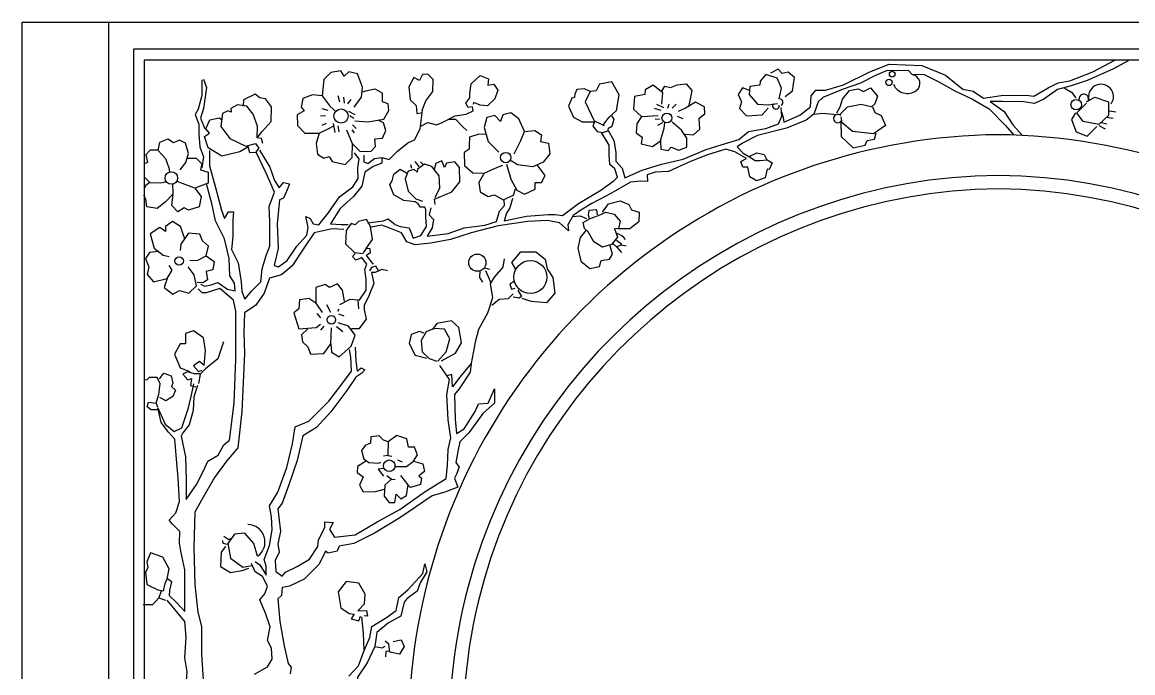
# Model space of a CAD drawing. Extents: x -66030 to 95157, y -13132 to 45879.
# Drawn here: x -44613 to -42565, y 40515 to 41715 of the extents above; entities that cross this region are included whole.
import ezdxf

# ---------------------------------------------------------------- set-up
doc = ezdxf.new("R2010")
doc.units = 0
doc.header["$LTSCALE"] = 100
doc.header["$MEASUREMENT"] = 0
for name, color, linetype in [('3', 11, 'CONTINUOUS'), ('4', 121, 'CONTINUOUS'), ('7', 105, 'CONTINUOUS')]:
    doc.layers.add(name, color=color, linetype=linetype)

msp = doc.modelspace()

# ---------------------------------------------------------------- linework, layer by layer
at = {"layer": '3', "linetype": 'ByBlock'}
for p, q in [((-44060, 41556), (-44049.1, 41553.3)), ((-44011.8, 41564.8), (-44005.7, 41573)), ((-43447.3, 41556.9), (-43435.1, 41553.3)), ((-43442.8, 41564), (-43430, 41557.9)), ((-43420.3, 41563.5), (-43422.4, 41555.9)), ((-44053.2, 41542.4), (-44062.7, 41541.8)), ((-44011.1, 41551.3), (-43998.9, 41545.2)), ((-44008.4, 41543.1), (-44000.9, 41538.4)), ((-43445.3, 41537), (-43437.1, 41536.5)), ((-43405, 41542.1), (-43394.3, 41537.5)), ((-42612.6, 41540), (-42601, 41538.2)), ((-42607.2, 41551.6), (-42596.1, 41550.2)), ((-44051.8, 41528.2), (-44060, 41524.8)), ((-44038.9, 41528.2), (-44036.2, 41511.9)), ((-44030.8, 41524.1), (-44028.7, 41513.3)), ((-44005, 41516.7), (-44000.2, 41511.2)), ((-44003.6, 41526.2), (-43996.8, 41519.4)), ((-43432, 41529.9), (-43441.2, 41524.8)), ((-42627.3, 41524.8), (-42615.3, 41518.6)), ((-42622.4, 41530.6), (-42612.6, 41528)), ((-43516.5, 41313.4), (-43506.7, 41305.8)), ((-43523.5, 41306.9), (-43515.9, 41300.4)), ((-43515.9, 41300.4), (-43507.3, 41290.6)), ((-43515.4, 41301.5), (-43507.8, 41304.7)), ((-43507.8, 41304.7), (-43498.6, 41303.1)), ((-44043.6, 41179.7), (-44050.7, 41193.9)), ((-44062, 41169.8), (-44068.6, 41178.3)), ((-44028.5, 41185.8), (-44031.3, 41181.6)), ((-44029.4, 41177.4), (-44019.5, 41173.6)), ((-44056.3, 41154.8), (-44062.5, 41147.2)), ((-44033.2, 41154.3), (-44021.4, 41144.9))]:
    msp.add_line(p, q, dxfattribs=at)
for points in [[(-42119.6, 39570.3), (-41217.6, 39570.3), (-41217.6, 41665.3), (-44407.6, 41665.3), (-44407.6, 39570.3), (-44407.6, 39570.3), (-43505.5, 39570.3)], [(-44000.2, 41558.7), (-43986.6, 41577), (-43985.3, 41595.3), (-43994.1, 41619.8), (-44010.4, 41623.8), (-44018.6, 41615.7), (-44025.3, 41625.9), (-44043.7, 41622.5), (-44056.6, 41609.6), (-44059.3, 41579.7), (-44044.4, 41560.1), (-44034.2, 41550.6)], [(-43875, 41553.1), (-43868.3, 41570.2), (-43855.5, 41587.4), (-43854.9, 41609.4), (-43864.6, 41619.7), (-43874.4, 41619.1), (-43879.9, 41607.5), (-43890.3, 41613), (-43899.5, 41595.9), (-43897.1, 41572.1), (-43886.1, 41561.7), (-43884.8, 41547), (-43876.9, 41548.3)], [(-43782.2, 41559.4), (-43790, 41558), (-43794.3, 41566), (-43786.9, 41575.7), (-43786.9, 41583.7), (-43784.5, 41601.4), (-43768, 41616.7), (-43752.7, 41610.6), (-43753.9, 41599), (-43742.9, 41600.8), (-43735.6, 41589.8), (-43741.1, 41573.9), (-43754.5, 41561.1), (-43768, 41562.3), (-43779.6, 41567.2), (-43781.4, 41563.5)], [(-43216.5, 41573.7), (-43212.4, 41593.5), (-43220.5, 41611.9), (-43241, 41618.7), (-43251.9, 41606.4), (-43252.6, 41598.9), (-43271, 41596.9), (-43271.7, 41581.9), (-43256.7, 41564.1), (-43236.2, 41562.8), (-43219.9, 41565.5)], [(-43205.5, 41578.5), (-43191.9, 41588.7), (-43188.5, 41613.2), (-43200.1, 41623.4), (-43211, 41620.7), (-43218.5, 41628.9), (-43232.8, 41621.4)], [(-43541.6, 41524.9), (-43530.4, 41539.9), (-43516.6, 41552.4), (-43511.5, 41581.2), (-43525.3, 41605), (-43547.9, 41601.3), (-43554.2, 41588.8), (-43565.5, 41587.5), (-43574.3, 41568.7), (-43557.9, 41533.6), (-43539.1, 41524.9)], [(-43433.1, 41564), (-43431, 41584.9), (-43448.9, 41599.1), (-43463.7, 41590.5), (-43464.2, 41581.8), (-43483.5, 41578.3), (-43485.1, 41554.8), (-43470.3, 41541.1), (-43439.7, 41543.1)], [(-43433.1, 41587.9), (-43427.5, 41597.6), (-43416.8, 41595.1), (-43405, 41599.7), (-43388.2, 41601.7), (-43378, 41589.5), (-43382.1, 41568.1), (-43384.1, 41558.9)], [(-44168.7, 41491.6), (-44171.6, 41500.9), (-44179.4, 41502.3), (-44170.1, 41513.7), (-44153.7, 41532.2), (-44153, 41559.2), (-44163.7, 41574.2), (-44174.4, 41575.6), (-44183, 41582.7), (-44204.3, 41572), (-44205, 41560.6)], [(-44059.3, 41579.7), (-44077, 41581.1), (-44095.3, 41574.3), (-44098, 41558.7), (-44092.6, 41551.9), (-44105.5, 41544.5), (-44104.8, 41524.8), (-44091.2, 41510.6), (-44064.7, 41510.6), (-44045.7, 41520.1), (-44038.9, 41523.4)], [(-44030.8, 41580.4), (-44027.4, 41568.2)], [(-44019.9, 41577), (-44018.6, 41566.2)], [(-43998.9, 41533.6), (-43975.1, 41531.6), (-43945.9, 41536.3), (-43936.4, 41552.6), (-43937.7, 41564.8), (-43947.9, 41568.2), (-43947.9, 41584.5), (-43961.5, 41592), (-43979.8, 41587.9), (-43985.3, 41586.5)], [(-43565.5, 41587.5), (-43575.8, 41592.5), (-43589.6, 41591), (-43593.2, 41582.3), (-43594.2, 41576.2), (-43598.8, 41575.2), (-43604.9, 41560.4), (-43596.2, 41540.1), (-43579.9, 41531.4), (-43557.5, 41531.4)], [(-43271.4, 41589.4), (-43284, 41594.1), (-43292.2, 41581.9), (-43286.1, 41568.2), (-43290.1, 41556), (-43277.2, 41542.3), (-43247.8, 41544.4), (-43236.9, 41556.6)], [(-43110.6, 41548.1), (-43103.9, 41559), (-43099.7, 41573.3), (-43087.1, 41589.2), (-43071.2, 41592.6), (-43061.1, 41587.5), (-43048.5, 41594.2), (-43035.1, 41579.1), (-43040.1, 41564.9), (-43046, 41559.9)], [(-42649.9, 41568.4), (-42634.3, 41576.8), (-42609.1, 41568.4), (-42609.1, 41543.2), (-42627.1, 41526.4), (-42655.9, 41532.4), (-42667.9, 41548), (-42649.9, 41566)], [(-44179.4, 41502.3), (-44178.7, 41523.6), (-44186.5, 41545.7), (-44198.6, 41560.6), (-44215.7, 41562.8), (-44227.8, 41556.4), (-44227.1, 41549.3), (-44233.5, 41552.1), (-44243.5, 41547.1), (-44246.4, 41522.9), (-44230, 41500.9), (-44200.1, 41486.6), (-44182.2, 41491.6), (-44176.5, 41483.1), (-44182.2, 41475.2), (-44192.9, 41474.5), (-44195.8, 41485.9)], [(-43406.6, 41564), (-43414.2, 41556.9)], [(-43390.2, 41508.5), (-43374.4, 41507.5), (-43362.7, 41517.7), (-43364.2, 41538.5), (-43353.5, 41546.2), (-43354.5, 41559.4), (-43370.9, 41568.1), (-43389.7, 41556.9), (-43403, 41550.3)], [(-43104.8, 41544.8), (-43090.5, 41559), (-43065.3, 41564.1), (-43044.3, 41559), (-43040.1, 41549), (-43028.4, 41543.1), (-43020.8, 41524.7), (-43042.7, 41509.6), (-43081.3, 41513.8), (-43100.6, 41529.7), (-43102.2, 41540.6)], [(-44196.3, 41484.8), (-44211.5, 41476), (-44244.2, 41468.1), (-44269.9, 41483.8), (-44276.3, 41504.4), (-44267, 41510.8), (-44274.2, 41518.7), (-44266.3, 41535), (-44249.2, 41538.6), (-44244.2, 41535.7)], [(-43705.2, 41472.5), (-43692.9, 41497.2), (-43686.3, 41513.9), (-43696.5, 41537.2), (-43711.8, 41548.1), (-43726.4, 41544.4), (-43730.7, 41532.1), (-43740.9, 41543), (-43755.5, 41539.4), (-43760.6, 41521.2), (-43753.3, 41495), (-43733.6, 41475.4)], [(-43525.9, 41542.6), (-43521.3, 41536.5), (-43525.4, 41522.7), (-43532.5, 41518.7)], [(-43470.3, 41541.1), (-43479, 41527.8), (-43480.5, 41511), (-43469.3, 41503.4), (-43471.3, 41490.7), (-43450.4, 41486.1), (-43435.6, 41496.3), (-43429, 41519.7), (-43427.5, 41529.4)], [(-42670.3, 41548), (-42677.5, 41536), (-42669.1, 41513.3), (-42648.7, 41504.9), (-42630.7, 41522.8)], [(-44064.7, 41510.6), (-44070.8, 41491.6), (-44068.1, 41471.9), (-44056.6, 41464.4), (-44046.4, 41467.8), (-44041, 41458.3), (-44017.2, 41452.9), (-44004.3, 41465.8), (-44003.6, 41490.9), (-44013.8, 41516)], [(-44003.6, 41490.9), (-43989.4, 41476.6), (-43969, 41477.3), (-43960.8, 41486.1), (-43962.2, 41500.4), (-43947.9, 41501.7), (-43941.8, 41515.3), (-43946.6, 41529.6), (-43956.1, 41534.3)], [(-43686.3, 41513.9), (-43667.4, 41515.4), (-43655, 41507.4), (-43656.5, 41495), (-43641.9, 41492.1), (-43639.8, 41472.5), (-43652.1, 41457.2), (-43671, 41448.5), (-43699.4, 41452.1), (-43711.1, 41459.4)], [(-43557.5, 41531.4), (-43560.5, 41523.3), (-43552.4, 41513.6), (-43541.7, 41512.1), (-43532.5, 41515.1)], [(-43435.6, 41496.3), (-43435.1, 41481), (-43421.3, 41478.4), (-43415.7, 41484.6), (-43402, 41479.5), (-43387.2, 41484.6), (-43387.2, 41501.4), (-43396.9, 41516.1), (-43414.2, 41530.9)], [(-43103.2, 41531.9), (-43102.2, 41504.5), (-43080.4, 41483.6), (-43057.8, 41488.6), (-43054.4, 41497), (-43041, 41499.5), (-43037.6, 41511.2)], [(-44321.4, 41443), (-44311, 41456.4), (-44306.1, 41472.9), (-44311.6, 41492.4), (-44322.6, 41497.9), (-44333.7, 41493), (-44344.1, 41499.8), (-44359.3, 41493.6), (-44362.4, 41479), (-44348.3, 41463.7), (-44342.2, 41446.6), (-44341, 41439.9)], [(-43756.9, 41508.1), (-43770.7, 41508.8), (-43787.5, 41503), (-43788.2, 41487), (-43788.2, 41481.2), (-43797.7, 41474.7), (-43796.9, 41450.7), (-43781.7, 41437.6), (-43760.6, 41436.9), (-43735.8, 41447.8), (-43726.4, 41451.4)], [(-44362.4, 41479), (-44376.5, 41479), (-44384.4, 41470.4), (-44381.4, 41456.4), (-44387.5, 41453.9)], [(-43270.5, 41468.3), (-43257.6, 41474.3), (-43244.6, 41471.3), (-43239.6, 41461.3)], [(-44308.6, 41464.6), (-44291.5, 41464.3), (-44281.1, 41453.9), (-44283.5, 41443), (-44269.5, 41438.7), (-44269.5, 41418.5), (-44294.5, 41409.4), (-44326.9, 41421.6)], [(-43850.8, 41391.8), (-43842.4, 41409.9), (-43843.8, 41432.2), (-43857.1, 41448.9), (-43871, 41453.7), (-43883.5, 41444), (-43884.2, 41438.4), (-43889.8, 41443.3), (-43900.9, 41440.5), (-43906.5, 41426.6), (-43900.9, 41403.6), (-43887, 41389.7), (-43874.5, 41384.9)], [(-43896.8, 41453.1), (-43894.7, 41446.1)], [(-43888.4, 41458.6), (-43881.4, 41448.9)], [(-43878, 41457.9), (-43873.1, 41453.1)], [(-43850.8, 41379.3), (-43852.2, 41389), (-43843.8, 41392.5), (-43820.1, 41402.2), (-43805.5, 41421), (-43806.2, 41447.5), (-43814.5, 41457.9), (-43829.9, 41455.1), (-43834.1, 41447.5), (-43838.9, 41459.3), (-43850.1, 41454.4), (-43852.9, 41443.3)], [(-43719.8, 41453.6), (-43711.8, 41426), (-43700.2, 41405.6), (-43686.3, 41398.4), (-43666.7, 41407.1), (-43666.7, 41419.4), (-43655, 41419.4), (-43648.5, 41432.5), (-43663, 41452.1)], [(-43271.2, 41466.8), (-43260.9, 41460), (-43251.7, 41460.5), (-43238.9, 41461.4), (-43229.3, 41455.9), (-43235.2, 41443.5), (-43238.9, 41444), (-43242.6, 41428.4), (-43258.2, 41422.9), (-43270.5, 41429.8), (-43274.2, 41447.7), (-43283.4, 41448.1), (-43287.5, 41458.2), (-43276.7, 41463.6)], [(-43868.2, 41369.1), (-43870.3, 41374.4), (-43878, 41374.4), (-43882.1, 41380), (-43887.7, 41384.2), (-43908.6, 41386.2), (-43927.4, 41396.7), (-43934.4, 41415.5), (-43930.2, 41422.4), (-43927.4, 41435), (-43915.6, 41444), (-43903.7, 41437.7)], [(-43760.6, 41436.9), (-43770.7, 41419.4), (-43767.8, 41402.7), (-43753.3, 41394), (-43741.6, 41396.9), (-43725.6, 41387.5), (-43706.7, 41396.2), (-43703.1, 41407.8)], [(-44387, 41429.6), (-44377.2, 41419.8), (-44357, 41418.8), (-44347.1, 41421.3)], [(-44377.2, 41419.8), (-44384.4, 41414.1), (-44387, 41408.9)], [(-44294.5, 41409.4), (-44282.3, 41393.5), (-44286, 41374.5), (-44306.1, 41368.4), (-44314.1, 41372.7), (-44325.7, 41365.4), (-44336.7, 41377), (-44334.3, 41399), (-44334.9, 41417.3)], [(-44334.3, 41399), (-44348.9, 41383.1), (-44363.6, 41371.5), (-44382.6, 41374.5), (-44384.4, 41388.6), (-44388.1, 41396.5)], [(-43542.4, 41364.8), (-43531.5, 41380.2), (-43509.9, 41385.6), (-43493.6, 41379.3), (-43489.1, 41369.3), (-43474.7, 41364.8), (-43475.6, 41346.8), (-43491.8, 41334.2), (-43513.5, 41334.2)], [(-43978.6, 41298.1), (-43966.6, 41314.6), (-43970.3, 41338.5), (-43977.7, 41351.4), (-43992.4, 41347.7), (-43998.8, 41341.3), (-44006.2, 41344), (-44015.4, 41331.2), (-44016.3, 41306.4), (-43999.8, 41290.7), (-43984.1, 41288.9)], [(-43565.3, 41353.5), (-43549.6, 41358.9), (-43536.6, 41364.9), (-43520.8, 41361.1), (-43510, 41348.6), (-43512.7, 41334.5), (-43520.3, 41334), (-43514.9, 41318.8), (-43525.7, 41305.3), (-43542.5, 41300.4), (-43558.3, 41310.1), (-43568.6, 41328.6), (-43575.6, 41334.5), (-43578.3, 41345.9), (-43565.3, 41353.5)], [(-43551.7, 41360), (-43552.8, 41369.2), (-43567.5, 41368.1), (-43569.1, 41360), (-43566.9, 41353.5)], [(-44313, 41315.9), (-44320.7, 41338.3), (-44335.4, 41347.6), (-44348.6, 41338.3), (-44348.6, 41329), (-44358.7, 41336.8), (-44376.5, 41325.2), (-44369.5, 41298.8), (-44352.5, 41285.7), (-44341.6, 41283.4)], [(-43573.4, 41331.3), (-43583.8, 41318.3), (-43588.1, 41298.2), (-43582.7, 41274.4), (-43565.9, 41260.8), (-43548, 41264.6), (-43545.2, 41275.5), (-43529.5, 41278.2), (-43524.1, 41287.4), (-43528.4, 41303.1)], [(-44303.7, 41275.6), (-44289, 41276.4), (-44273.5, 41284.1), (-44268.8, 41301.9), (-44280.4, 41312), (-44285.1, 41324.4), (-44306, 41325.9), (-44320, 41305.8), (-44321.5, 41294.2)], [(-44361, 41292.3), (-44378.1, 41290.3), (-44385, 41279.5), (-44378.8, 41264), (-44381.9, 41250.1), (-44370.3, 41236.2), (-44345.5, 41242.3), (-44336.2, 41257.8), (-44341.6, 41266.3)], [(-43998.8, 41288.9), (-44003.4, 41283.4), (-43997.9, 41277), (-43986.9, 41280.6)], [(-43978.3, 41285.6), (-43970.3, 41290.7), (-43971.2, 41297.2), (-43978.6, 41298.1), (-43984.1, 41289.8)], [(-43702.9, 41260.5), (-43709.4, 41271.8), (-43693.2, 41292), (-43665.7, 41292), (-43647.9, 41278.3), (-43644.7, 41260.5), (-43634.2, 41244.4), (-43630.1, 41215.3), (-43645.5, 41197.5), (-43673.8, 41199.9), (-43690.8, 41205.6)], [(-44273.5, 41284.1), (-44258.7, 41274.1), (-44261.1, 41258.6), (-44273.5, 41255.5), (-44271.1, 41240), (-44279.7, 41234.6), (-44289.7, 41235.4)], [(-44345.5, 41242.3), (-44350.9, 41226.1), (-44334.7, 41213.7), (-44322.3, 41220.7), (-44305.2, 41215.3), (-44291.3, 41229.2), (-44295.2, 41249.3), (-44306.8, 41264)], [(-43768.4, 41257.3), (-43769.3, 41244.4), (-43763.6, 41235.5)], [(-43759.5, 41262.2), (-43750.6, 41259.7)], [(-44018.5, 41200.5), (-44021.9, 41221.1), (-44031.1, 41232.5), (-44045.9, 41225.7), (-44054, 41231.4), (-44071.1, 41225.7), (-44071.1, 41197.1), (-44059.7, 41179.9)], [(-43705.3, 41237.1), (-43713.4, 41232.3), (-43710.2, 41222.6), (-43703.7, 41225)], [(-43698.9, 41220.9), (-43691.6, 41209.6), (-43696.4, 41206.4), (-43707, 41208)], [(-44071.1, 41197.1), (-44084, 41205.5), (-44101.5, 41203.1), (-44102.3, 41186.4), (-44111.8, 41179.2), (-44102.3, 41149.8), (-44070.4, 41152.2), (-44062.5, 41158.5)], [(-43992.1, 41186.8), (-43993.3, 41202.8), (-44008.2, 41203.9), (-44027.6, 41193.7)], [(-43982.2, 41185.3), (-43978, 41167.3), (-43991.6, 41149.8), (-44005.1, 41149.8)], [(-44277.1, 41081.8), (-44274.5, 41110), (-44278.4, 41132.9), (-44296.8, 41146), (-44311.2, 41141.4), (-44311.2, 41121.8), (-44321, 41121.8), (-44331.5, 41102.8), (-44321, 41077.9), (-44303.3, 41071.3)], [(-44085.6, 41149.8), (-44097.5, 41138.6), (-44095.9, 41125.9), (-44085.6, 41116.4), (-44080.8, 41102.8), (-44056.1, 41104.4), (-44043.3, 41121.9), (-44042.5, 41151.4)], [(-44043.3, 41121.9), (-44042.5, 41106.8), (-44028.2, 41098.1), (-44005.9, 41118), (-43998.7, 41137.9), (-44010.7, 41154.6), (-44029.8, 41160.9)], [(-43846.1, 41090.1), (-43830.7, 41107), (-43824.3, 41131.3), (-43834, 41149), (-43852.6, 41150.6), (-43867.9, 41144.2), (-43876.8, 41128), (-43875.2, 41107), (-43862.3, 41094.9), (-43847.7, 41090.1)], [(-43839.6, 41090.9), (-43813.7, 41104.6), (-43802.4, 41124), (-43807.3, 41152.3), (-43821, 41164.4), (-43847.7, 41159.5), (-43855.8, 41148.2)], [(-44241.6, 41125.8), (-44251.6, 41094.4), (-44274.5, 41075.8), (-44284.5, 41065.8), (-44287.3, 41048.7)], [(-43871.2, 41141.8), (-43880.1, 41145), (-43895.4, 41139.3), (-43898.7, 41122.4), (-43888.2, 41101.4), (-43866.3, 41095.7)], [(-44277.1, 41081.8), (-44285.6, 41089.7), (-44296.8, 41081.2), (-44287.6, 41071.3), (-44281, 41073.3)], [(-44359.7, 41057.6), (-44351.2, 41068.1), (-44338.1, 41062.8), (-44334.8, 41049.7), (-44337.4, 41043.2), (-44330.2, 41036.6), (-44334.8, 41024.8), (-44347.9, 41017), (-44359.1, 41022.9)], [(-44285, 41066.8), (-44295.5, 41066.8), (-44307.9, 41070.7), (-44316.4, 41066.1), (-44307.3, 41055.6), (-44300.7, 41058.2), (-44302, 41045.1), (-44292.2, 41042.5)], [(-44365.6, 41012.4), (-44360.4, 41029.4), (-44358.4, 41048.4), (-44363.6, 41060.2), (-44378.7, 41060.2), (-44382.7, 41055.6), (-44386.6, 41055)], [(-44363, 41000.6), (-44374.8, 41000.6), (-44382, 41005.9), (-44379.4, 41014.4), (-44365.6, 41012.4), (-44363, 41005.9)], [(-43937.9, 40941), (-43946.5, 40944.6), (-43954.4, 40952.5), (-43969.5, 40950.4), (-43970.3, 40938.8), (-43980.3, 40934.5), (-43986.8, 40925.2), (-43982.5, 40910.1), (-43973.1, 40902.9), (-43955.1, 40902.2), (-43951.5, 40903.6)], [(-43924.2, 40895.7), (-43904, 40895.7), (-43891.1, 40905.8), (-43883.9, 40917.3), (-43888.9, 40931.7), (-43900.4, 40931.7), (-43903.3, 40946.8), (-43922, 40953.2), (-43937.9, 40941), (-43938.6, 40915.8), (-43946.5, 40915.1)], [(-43977.8, 40906.5), (-43994, 40895.7), (-43994.7, 40884.9), (-43983.9, 40877), (-43990.4, 40861.2), (-43983.9, 40849), (-43960.9, 40849.7), (-43944.3, 40854)], [(-43938.6, 40915.8), (-43930.7, 40915.1)], [(-43920.6, 40907.9), (-43911.9, 40904.3)], [(-43891.1, 40905.8), (-43873.8, 40900.7), (-43870.9, 40886.4), (-43881, 40878.4), (-43876, 40874.1), (-43878.1, 40862.6), (-43896.8, 40856.9), (-43901.1, 40861.2)], [(-43945.8, 40892.1), (-43955.9, 40890.7), (-43946.5, 40877.7)], [(-43931.4, 40872.7), (-43943.6, 40861.2), (-43945.1, 40841.1), (-43935.7, 40829.6), (-43925.6, 40829.6), (-43922.7, 40844.7), (-43914.1, 40836), (-43904, 40842.5), (-43901.1, 40861.9), (-43914.1, 40879.2)], [(-43940, 40879.2), (-43931.4, 40872.7), (-43924.9, 40872)], [(-44234.4, 40751.9), (-44241.9, 40753.8), (-44242.9, 40759.5)], [(-44241, 40767), (-44231.5, 40761.4), (-44226.8, 40763.3)], [(-44178.7, 40730.2), (-44185.3, 40753.8), (-44202.3, 40772.7), (-44221.2, 40770.8), (-44233.4, 40753.8), (-44228.7, 40726.5), (-44206, 40710.4), (-44189, 40713.3)], [(-44340.7, 40657.4), (-44340.5, 40667.7), (-44336.7, 40683), (-44345.3, 40688.7), (-44341.5, 40706.9), (-44353, 40728.8), (-44375.9, 40736.5), (-44382.6, 40720.2), (-44380.7, 40708.8), (-44385.5, 40701.1), (-44382.6, 40678.2), (-44362.5, 40668.6), (-44352, 40666.7), (-44349.1, 40680.1), (-44345.3, 40688.7)], [(-44237.5, 40748.3), (-44245.7, 40737.8), (-44246.7, 40711.4), (-44228.7, 40700.1), (-44207, 40703.8), (-44194.7, 40708.5)], [(-43993.4, 40629.6), (-43981.6, 40642.3), (-43980, 40660.2), (-43991.7, 40680.4), (-44015.1, 40683.5), (-44029.9, 40664.8), (-44025.2, 40635.3), (-44009.6, 40624.4), (-44000.3, 40623.6), (-44005.7, 40615), (-43991.7, 40611.1), (-43988.6, 40619.7)], [(-44356.3, 40665.7), (-44360.6, 40653.4), (-44348.2, 40649.5)], [(-44360.6, 40653.4), (-44372.1, 40640.9), (-44389.3, 40640.9)], [(-43993.4, 40629.6), (-43977.8, 40630), (-43975.7, 40619.7), (-43981.7, 40620.1)], [(-43928.6, 40573), (-43913.7, 40576.1), (-43908.3, 40563.6), (-43916.9, 40549.6), (-43934.8, 40553.5), (-43936.3, 40568.3), (-43943.4, 40573.7)], [(-43936.3, 40555.1), (-43941.8, 40554.3), (-43942.6, 40544.9)]]:
    msp.add_lwpolyline(points, dxfattribs=at)
msp.add_lwpolyline([(-42306.8, 39530.3, 0.761895), (-42812.6, 41432.7, 0.761895), (-43318.4, 39530.3)], format="xyb", dxfattribs=at)
for centre, radius in [((-43008.2, 41619.4), 5.3), ((-43014.1, 41604.3), 5.93), ((-44024.6, 41542.2), 13.1), ((-42668.8, 41563.1), 9.74), ((-43423.7, 41538.6), 9.04), ((-43720.9, 41465.5), 9.59), ((-44337.6, 41427.9), 11.6), ((-44323.1, 41274.8), 7.74), ((-43773.3, 41271.8), 15.9), ((-43675.4, 41245.2), 30.4), ((-44042.5, 41166.5), 7.96), ((-43935.7, 40897.1), 10.7)]:
    msp.add_circle(centre, radius, dxfattribs=at)
for centre, radius, start, end in [((-42973.2, 41602.4), 16.2, 305.4451, 83.4291), ((-42980.2, 41612.3), 28.3, 205.4394, 305.4451), ((-42623.2, 41577.8), 23, 325.5031, 197.7844), ((-42654.8, 41574), 8.67, 343.9651, 187.0177), ((-43222.7, 41561.3), 6.29, 138.0998, 7.2302), ((-43215.6, 41567.8), 5.96, 293.4367, 98.4345), ((-43108.6, 41537.6), 7.8, 45.072, 324.4669), ((-43520.2, 41302.5), 23.3, 30.8417, 78.1465), ((-44197, 40756.6), 32.1, 304.8632, 89.2498)]:
    msp.add_arc(centre, radius, start, end, dxfattribs=at)
at = {"layer": '4', "linetype": 'ByBlock'}
for p, q in [((-44612.6, 41715.3), (-41012.6, 41715.3)), ((-44612.6, 39315.3), (-44612.6, 41715.3))]:
    msp.add_line(p, q, dxfattribs=at)
msp.add_lwpolyline([(-42358.3, 39530.3, 0.779627), (-42812.6, 41407.7, 0.779627), (-43266.9, 39530.3, 0.720171)], format="xyb", dxfattribs=at)
at = {"layer": '7', "linetype": 'ByBlock'}
msp.add_line((-44452.6, 39315.3), (-44452.6, 41715.3), dxfattribs=at)
for points in [[(-42096.3, 39590.3), (-41237.6, 39590.3), (-41237.6, 41645.3), (-44387.6, 41645.3), (-44387.6, 39590.3), (-43528.8, 39590.3)], [(-43212.3, 41550), (-43209.4, 41539.4), (-43208.2, 41531.1), (-43178.7, 41544.1), (-43158.6, 41559.4), (-43157.4, 41579.5), (-43149.1, 41590.1), (-43131.4, 41590.1), (-43098.3, 41599.5), (-43049.3, 41623.5), (-43013.8, 41637.7), (-42953.6, 41635.3), (-42909.8, 41617.6), (-42877.9, 41591.6), (-42859, 41588.1), (-42840.1, 41575.1), (-42807, 41579.8), (-42761, 41581), (-42746.8, 41578.7), (-42720.8, 41594), (-42701.9, 41603.4), (-42680.6, 41607), (-42638.1, 41623.5), (-42597.6, 41645.3)], [(-42572.8, 41644.2), (-42601.4, 41628.4), (-42648.8, 41607.7), (-42678.4, 41597.8), (-42703.1, 41590.9), (-42728.8, 41573.2), (-42745.6, 41565.3), (-42766.3, 41568.2), (-42804.8, 41569.2), (-42827.5, 41569.2), (-42801.8, 41550.5), (-42786, 41525.8), (-42767.8, 41506.4)], [(-42971.8, 41619.6), (-42978, 41626.5), (-42999.8, 41625.5), (-43017.5, 41626.5), (-43039.2, 41616.7), (-43066.9, 41602.8), (-43098.5, 41592), (-43136, 41576.2), (-43144.9, 41568.3), (-43152.8, 41545.7), (-43166.6, 41534.8), (-43203.1, 41520), (-43256.4, 41506.2), (-43284.1, 41492.4), (-43293.9, 41485.5), (-43283.1, 41473.7), (-43271.2, 41466.8)], [(-42971.8, 41619.6), (-42949.1, 41618.6), (-42923.5, 41605.8), (-42892.9, 41589), (-42860.3, 41573.2), (-42829.7, 41555.5), (-42799.1, 41524.9), (-42784.2, 41507.1)], [(-44281.1, 41609), (-44281.1, 41579.8), (-44288.1, 41554.8), (-44293.6, 41545.1), (-44286.7, 41527), (-44286.7, 41508.9), (-44285.3, 41485.3), (-44278.3, 41467.2), (-44281.1, 41446.4)], [(-44278.3, 41610.4), (-44272.8, 41595.1), (-44278.3, 41556.2), (-44283.9, 41538.1), (-44275.6, 41518.7)], [(-42690.8, 41594.4), (-42677.4, 41586), (-42669.5, 41576.1)], [(-43878.9, 41523), (-43864.3, 41530.3), (-43848.7, 41526.1), (-43838.3, 41530.3), (-43814.4, 41542.8), (-43793.6, 41545.9), (-43781.1, 41552.1), (-43782.2, 41559.4)], [(-43533.1, 41518.1), (-43521.3, 41496.9), (-43517.8, 41475.6), (-43517.8, 41459.1), (-43505.9, 41446.1), (-43501.2, 41428.4), (-43469.3, 41442.6), (-43433.9, 41453.2), (-43393.7, 41462.6), (-43351.2, 41480.4), (-43321.6, 41489.8), (-43290.9, 41499.2), (-43273.2, 41513.4), (-43241.3, 41519.3), (-43217.6, 41527.6), (-43211.7, 41541.7), (-43212.9, 41558.2)], [(-43982.8, 41470.1), (-43982.8, 41457.6), (-43975.5, 41454.5), (-43963.1, 41463.8), (-43949.6, 41465.9), (-43936, 41461.8), (-43920.4, 41477.3), (-43901.7, 41492.9), (-43889.2, 41498.1), (-43878.9, 41518.9), (-43874.7, 41553.1)], [(-43826.3, 41536.5), (-43813.3, 41536.5), (-43800.9, 41523), (-43792.6, 41515.8)], [(-43152.8, 41545.7), (-43136, 41547.6), (-43117.2, 41545.7), (-43113.3, 41543.7)], [(-43708.7, 41390.4), (-43713.4, 41372.7), (-43719.3, 41363.2), (-43724.1, 41349.1), (-43682.7, 41357.3), (-43642.5, 41360.9), (-43629.5, 41360.9), (-43616.5, 41358.5), (-43587, 41380.9), (-43545.6, 41405.7), (-43520.8, 41423.4), (-43514.9, 41429.3), (-43519.7, 41444.7), (-43529.1, 41452.9), (-43530.3, 41470.6), (-43530.3, 41488.3), (-43544.5, 41511.9)], [(-44267.2, 41478.4), (-44267.2, 41450.6), (-44256.1, 41410.3), (-44244.9, 41368.6), (-44239.4, 41353.3), (-44232.4, 41365.8), (-44222.7, 41365.8), (-44224.1, 41350.5), (-44224.1, 41319.9), (-44226.9, 41296.3), (-44214.3, 41271.3), (-44208.8, 41236.5), (-44207.4, 41218.5), (-44201.8, 41204.6), (-44189.3, 41219.9), (-44172.6, 41236.5), (-44169.8, 41260.2), (-44162.8, 41285.2), (-44155.9, 41301.9), (-44155.9, 41347.7), (-44157.3, 41375.5), (-44147.5, 41401.9), (-44162.8, 41436.7), (-44180.9, 41475.6)], [(-44175.3, 41479), (-44156.2, 41448), (-44147.1, 41423.4), (-44138.8, 41409.7), (-44130.6, 41419.7), (-44119.7, 41417), (-44124.2, 41406.1), (-44130.6, 41390.6), (-44137.9, 41387.8), (-44142.5, 41343.2), (-44140.7, 41297.6), (-44146.1, 41274.8), (-44148, 41266.6), (-44139.8, 41263.9), (-44124.2, 41275.7), (-44106, 41302.2), (-44087.7, 41322.2), (-44085, 41336.8), (-44089.6, 41356.8), (-44081.4, 41353.2), (-44075.9, 41343.2), (-44065.8, 41341.4), (-44048.5, 41363.2), (-44027.5, 41393.3), (-44002.9, 41411.5), (-43992.8, 41427), (-43993.7, 41446.2), (-43991, 41463.5), (-44000.1, 41474.4)], [(-43276.7, 41463.6), (-43298.4, 41476.4), (-43315.2, 41481.3), (-43348.7, 41470.5), (-43380.3, 41458.6), (-43406, 41446.8), (-43420.8, 41439.9), (-43445.5, 41438.9), (-43460.3, 41434), (-43459.3, 41421.2), (-43472.1, 41422.1), (-43490.9, 41420.2), (-43527.4, 41399.5), (-43562, 41380.7), (-43582.7, 41368.9), (-43596.5, 41359), (-43606.4, 41341.3), (-43605.4, 41330.4)], [(-43949.6, 41465.9), (-43949.7, 41455.3), (-43965.1, 41449.4), (-43980.5, 41438.8), (-43986.4, 41412.8), (-44001.7, 41393.9), (-44026.5, 41371.5), (-44044.3, 41343.2), (-44024.2, 41342), (-44011.2, 41342)], [(-44283.9, 41232.4), (-44275.6, 41228.2), (-44264.4, 41231), (-44251.9, 41235.2), (-44233.8, 41222.6), (-44219.9, 41219.9), (-44221.3, 41233.8), (-44229.6, 41247.7), (-44231, 41279.6), (-44239.4, 41315.8), (-44256.1, 41349.1), (-44263, 41381.1), (-44272.8, 41417.2)], [(-43858.8, 41372.7), (-43862.3, 41359.7), (-43854, 41351.4), (-43856.4, 41336.1), (-43865.8, 41320.8), (-43826.9, 41325.5), (-43797.3, 41336.1), (-43759.5, 41340.8), (-43738.2, 41347.9), (-43732.3, 41366.8), (-43722.9, 41377.4), (-43724.1, 41386.8)], [(-43975.7, 41345.5), (-43946.2, 41349.1), (-43937.9, 41352.6), (-43924.9, 41342), (-43915.5, 41338.5), (-43898.9, 41336.1), (-43891.8, 41317.2), (-43877.7, 41321.9), (-43867, 41338.5), (-43868.2, 41356.2), (-43868.2, 41369.1)], [(-43597.5, 41357.1), (-43583.7, 41358), (-43571.8, 41353.1)], [(-44019.2, 41333), (-44041.2, 41334.1), (-44074.2, 41326.5), (-44091.8, 41300.1), (-44114.9, 41266), (-44134.7, 41249.5), (-44156.7, 41242.9), (-44166.6, 41215.5), (-44182, 41193.5), (-44202.9, 41179.2), (-44204, 41143), (-44202.9, 41104.5), (-44207.3, 40997.1), (-44215, 40930.1), (-44235.9, 40905.9), (-44257.9, 40875.2), (-44282.1, 40833.4), (-44294.2, 40811.4), (-44296.4, 40746.9), (-44294.2, 40677.7), (-44288.7, 40627.2), (-44282.1, 40600.8), (-44282.2, 40549.6), (-44278.9, 40502.4)], [(-43605.4, 41330.4), (-43621.6, 41345.2), (-43643.6, 41349.6), (-43679.9, 41347.4), (-43734.9, 41339.7), (-43784.4, 41326.5), (-43822.9, 41314.4), (-43859.2, 41307.8), (-43887.8, 41304.5), (-43903.2, 41310), (-43913.1, 41326.5), (-43931.8, 41334.2), (-43949.4, 41340.8), (-43969.2, 41337.5)], [(-43991.1, 41201.8), (-43978.3, 41220.9), (-43978.3, 41241.2), (-43980.9, 41258.9), (-43977.1, 41269.1), (-43987.2, 41281.8)], [(-43978.3, 41285.6), (-43969.4, 41274.2), (-43965.6, 41269.1)], [(-43723.9, 41279), (-43726.5, 41263.7), (-43741.7, 41245.9), (-43749.4, 41233.2), (-43745.5, 41206.6), (-43754.4, 41178.7), (-43771, 41148.2), (-43777.3, 41125.3), (-43784.9, 41086), (-43805.3, 41060.6), (-43819.3, 41042.8), (-43820.5, 41065.7), (-43829.4, 41063.1)], [(-43938.9, 41256.4), (-43949.1, 41258.9), (-43961.8, 41253.9), (-43968.2, 41253.9), (-43964.4, 41233.6), (-43973.3, 41210.7), (-43982.2, 41192.9), (-43982.2, 41185.3)], [(-43955.5, 41256.4), (-43960.6, 41265.3), (-43968.2, 41262.8), (-43972, 41256.4)], [(-43758.3, 41257.4), (-43751.9, 41243.4), (-43748.1, 41234.5)], [(-44289.1, 41045.2), (-44296.4, 41024.2), (-44297.5, 40999), (-44304.9, 40972.7), (-44316.4, 40958), (-44319.6, 40951.7), (-44311.2, 40913.8), (-44310.1, 40870.7), (-44310.1, 40835), (-44291.2, 40862.3), (-44278.5, 40887.5), (-44270.1, 40905.4), (-44251.2, 40917), (-44240.6, 40935.9), (-44230.1, 40944.3), (-44221.7, 41012.6), (-44218.5, 41094), (-44218.5, 41182.4), (-44222.7, 41202.3), (-44248, 41224.4), (-44273.2, 41216), (-44280.6, 41216), (-44287.9, 41223.4)], [(-43707.4, 41214.2), (-43716.3, 41205.3), (-43732.8, 41204), (-43746.8, 41192.6)], [(-44183.2, 40720.7), (-44174.3, 40714.3), (-44166.7, 40701.6), (-44162.9, 40695.3), (-44162.9, 40711.8), (-44166.7, 40724.5), (-44156.5, 40749.9), (-44151.4, 40779.1), (-44152.7, 40803.2), (-44156.5, 40823.5), (-44141.1, 40848.5), (-44124.6, 40894.2), (-44114.4, 40937.3), (-44109.3, 40969.1), (-44083.9, 40979.2), (-44047.1, 41016.1), (-44021.6, 41050.3), (-44005.1, 41071.9), (-44006.4, 41097.3), (-44008.9, 41111.3)], [(-43998.7, 41116.1), (-43997.4, 41090.7), (-43994.9, 41071.7), (-43987.3, 41078), (-43980.9, 41074.2), (-43986, 41067.9), (-43997.4, 41060.3), (-44013.9, 41036.1), (-44043.2, 40996.8), (-44069.9, 40967.6), (-44095.3, 40952.4), (-44105.5, 40906.7), (-44120.7, 40862.2), (-44133.4, 40827.9), (-44141, 40817.8), (-44136, 40775.9), (-44141, 40753), (-44138.5, 40737.8), (-44146.1, 40722.6), (-44144.9, 40702.3), (-44133.4, 40693.4), (-44127.1, 40701), (-44105.5, 40711.1), (-44082.6, 40725.1), (-44067.3, 40748), (-44066.1, 40760.7), (-44054.6, 40783.5), (-44054.6, 40793.7), (-44039.4, 40792.4), (-44045.7, 40779.7), (-44036.8, 40765.7), (-43998.7, 40769.5), (-43958, 40793.7), (-43916.1, 40816.5), (-43871.6, 40848.3), (-43830.9, 40873.6), (-43828.4, 40897.8), (-43827.1, 40927), (-43822, 40948.5), (-43827.1, 40981.6), (-43829.6, 41028.5), (-43824.6, 41056.5), (-43842.4, 41081.8)], [(-43784.9, 41086), (-43786.2, 41069.5), (-43806.6, 41039), (-43815.5, 41028.9), (-43814.2, 40983.2), (-43811.6, 40956.5), (-43797.7, 40965.4), (-43777.3, 40997.1), (-43771, 41011.1), (-43753.2, 41012.4), (-43741.7, 41039), (-43741.7, 41012.4), (-43763.3, 40993.3), (-43788.8, 40957.8), (-43805.3, 40941.3), (-43809.1, 40923.5), (-43812.9, 40903.2), (-43806.6, 40894.3), (-43811.6, 40881.6), (-43815.5, 40874), (-43809.1, 40857.5), (-43833.2, 40848.6), (-43856.4, 40841.4), (-43916.1, 40800.8), (-43963.1, 40772.8), (-44001.3, 40753.8), (-44028, 40748.7), (-44031.8, 40739.8), (-44048.3, 40736), (-44053.4, 40739.8), (-44064.8, 40715.7), (-44092.8, 40687.8), (-44119.5, 40675.1), (-44133.4, 40672.5), (-44134.7, 40657.9), (-44141.1, 40651.5), (-44137.3, 40609.6), (-44129.7, 40565.2), (-44122, 40532.2), (-44116.9, 40525.8), (-44118.2, 40513.2)], [(-44362.7, 41004.2), (-44349.1, 40973.8), (-44332.2, 40960.1), (-44318.5, 40967.4), (-44305.9, 41004.2), (-44299.6, 41030.5), (-44296.4, 41048.4)], [(-44340.7, 40657.4), (-44327.9, 40644.7), (-44312.8, 40628.4), (-44312.8, 40658.6), (-44312.8, 40705), (-44319.8, 40739.8), (-44322.7, 40754.6), (-44321.7, 40775.6), (-44335.4, 40789.3), (-44341.7, 40796.6), (-44329.1, 40810.3), (-44322.7, 40831.3), (-44324.8, 40874.4), (-44328, 40909.1), (-44331.2, 40945.9), (-44342.7, 40959), (-44356.4, 40976.9), (-44362.7, 41004.2)], [(-44184.5, 40512.5), (-44160.3, 40526.4), (-44151.4, 40540.4), (-44152.7, 40560.7), (-44160.3, 40574.7), (-44155.2, 40600.1), (-44164.1, 40625.4), (-44174.3, 40649.6), (-44165.4, 40661), (-44160.3, 40675), (-44169.2, 40692.7), (-44183.2, 40701.6), (-44189.5, 40716.8)], [(-43870.2, 40716), (-43866.6, 40701.7), (-43878.5, 40681.5), (-43884.5, 40666), (-43903.6, 40651.7), (-43908.3, 40645.7), (-43914.3, 40619.5), (-43937, 40607.6), (-43958.5, 40589.7), (-43962.1, 40563.5), (-43976.4, 40533.7), (-43994.3, 40507.4), (-43991.9, 40487.2), (-43991.9, 40450.2), (-44000.2, 40428.8), (-44027.7, 40426.4), (-44064.7, 40421.6), (-44070.6, 40410.9), (-44101.7, 40396.6), (-44130.3, 40382.3), (-44154.2, 40381.1), (-44167.3, 40362)], [(-43982.2, 40556.3), (-43971.6, 40580.1), (-43968, 40600.4), (-43940.6, 40617.1), (-43922.7, 40630.2), (-43917.9, 40654), (-43901.2, 40668.4), (-43873.7, 40698.2), (-43870.2, 40716)], [(-44318.9, 40406.5), (-44311.6, 40476.4), (-44308.2, 40517.1), (-44312.8, 40542.6), (-44310.5, 40580.9), (-44312.8, 40609.9), (-44345.3, 40649.3)], [(-44010.2, 40509.3), (-43992.4, 40528.4), (-43982.2, 40556.3), (-43983.5, 40588.1), (-43986, 40618.5)], [(-43962.1, 40563.5), (-43948.9, 40561.1), (-43943, 40564.6)]]:
    msp.add_lwpolyline(points, dxfattribs=at)
msp.add_lwpolyline([(-42170.6, 39530.3, 0.720483), (-42812.6, 41507.7, 0.720483), (-43454.6, 39530.3)], format="xyb", dxfattribs=at)

doc.saveas('drawing.dxf')
